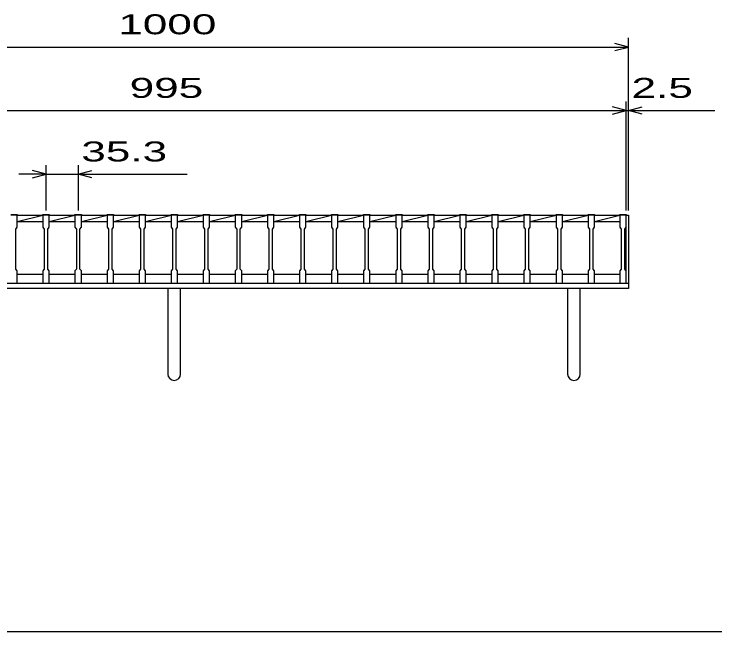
# Model space of a CAD drawing. Units: millimetres, scale not verified. Extents: x -1820 to 1731, y -1282 to 1054.
# Drawn here: x -1098 to -326, y -1146 to -466 of the extents above; entities that cross this region are included whole.
import ezdxf
from ezdxf.enums import TextEntityAlignment as Align

# ---------------------------------------------------------------- set-up
doc = ezdxf.new("R2010")
doc.units = ezdxf.units.MM
doc.header["$LTSCALE"] = 10
for name, color, linetype, lineweight in [('0_2', 150, 'Continuous', 25), ('16', 3, 'Continuous', 25), ('19', 6, 'Continuous', 25), ('22', 4, 'Continuous', 25)]:
    doc.layers.add(name, color=color, linetype=linetype, lineweight=lineweight)
doc.styles.add('ベクトル', font='')
doc.styles.get('ベクトル').set_extended_font_data('ベクトル')

msp = doc.modelspace()

# ---------------------------------------------------------------- linework, layer by layer
at = {"layer": '0_2'}
msp.add_line((1731, -1146.5), (-1729, -1146.5), dxfattribs=at)
at = {"layer": '16'}
for p, q in [((-1101.3, -686.8), (-1094.3, -686.8)), ((-1094.3, -687.5), (-1101.3, -687.5)), ((-1094.3, -686.8), (-1094.3, -687.5)), ((-1094.3, -701), (-1094.3, -687.5)), ((-1094.3, -687.5), (-1066, -687.5)), ((-1094.3, -694.5), (-1066, -687.5)), ((-1066, -687.5), (-1066, -686.8)), ((-1066, -686.8), (-1059, -686.8)), ((-1066, -687.5), (-1066, -701)), ((-1059, -687.5), (-1066, -687.5)), ((-1059, -686.8), (-1059, -687.5)), ((-1059, -701), (-1059, -687.5)), ((-1059, -687.5), (-1030.7, -687.5)), ((-1059, -694.5), (-1030.7, -687.5)), ((-1030.7, -687.5), (-1030.7, -686.8)), ((-1030.7, -686.8), (-1023.7, -686.8)), ((-1030.7, -687.5), (-1030.7, -701)), ((-1023.7, -687.5), (-1030.7, -687.5)), ((-1023.7, -686.8), (-1023.7, -687.5)), ((-1023.7, -701), (-1023.7, -687.5)), ((-1023.7, -687.5), (-995.4, -687.5)), ((-1023.7, -694.5), (-995.4, -687.5)), ((-995.4, -687.5), (-995.4, -686.8)), ((-995.4, -686.8), (-988.4, -686.8)), ((-995.4, -687.5), (-995.4, -701)), ((-988.4, -687.5), (-995.4, -687.5)), ((-988.4, -686.8), (-988.4, -687.5)), ((-988.4, -701), (-988.4, -687.5)), ((-988.4, -687.5), (-960.1, -687.5)), ((-988.4, -694.5), (-960.1, -687.5)), ((-960.1, -687.5), (-960.1, -686.8)), ((-960.1, -686.8), (-953.1, -686.8)), ((-960.1, -687.5), (-960.1, -701)), ((-953.1, -687.5), (-960.1, -687.5)), ((-953.1, -686.8), (-953.1, -687.5)), ((-953.1, -701), (-953.1, -687.5)), ((-953.1, -687.5), (-924.8, -687.5)), ((-953.1, -694.5), (-924.8, -687.5)), ((-924.8, -687.5), (-924.8, -686.8)), ((-924.8, -686.8), (-917.8, -686.8)), ((-924.8, -687.5), (-924.8, -701)), ((-917.8, -687.5), (-924.8, -687.5)), ((-917.8, -686.8), (-917.8, -687.5)), ((-917.8, -701), (-917.8, -687.5)), ((-917.8, -687.5), (-889.5, -687.5)), ((-917.8, -694.5), (-889.5, -687.5)), ((-889.5, -687.5), (-889.5, -686.8)), ((-889.5, -686.8), (-882.5, -686.8)), ((-889.5, -687.5), (-889.5, -701)), ((-882.5, -687.5), (-889.5, -687.5)), ((-882.5, -686.8), (-882.5, -687.5)), ((-882.5, -701), (-882.5, -687.5)), ((-882.5, -687.5), (-854.2, -687.5)), ((-882.5, -694.5), (-854.2, -687.5)), ((-854.2, -687.5), (-854.2, -686.8)), ((-854.2, -686.8), (-847.2, -686.8)), ((-854.2, -687.5), (-854.2, -701)), ((-847.2, -687.5), (-854.2, -687.5)), ((-847.2, -686.8), (-847.2, -687.5)), ((-847.2, -701), (-847.2, -687.5)), ((-847.2, -687.5), (-818.9, -687.5)), ((-847.2, -694.5), (-818.9, -687.5)), ((-818.9, -687.5), (-818.9, -686.8)), ((-818.9, -686.8), (-811.9, -686.8)), ((-818.9, -687.5), (-818.9, -701)), ((-811.9, -687.5), (-818.9, -687.5)), ((-811.9, -686.8), (-811.9, -687.5)), ((-811.9, -701), (-811.9, -687.5)), ((-811.9, -687.5), (-783.6, -687.5)), ((-811.9, -694.5), (-783.6, -687.5)), ((-783.6, -687.5), (-783.6, -686.8)), ((-783.6, -686.8), (-776.6, -686.8)), ((-783.6, -687.5), (-783.6, -701)), ((-776.6, -687.5), (-783.6, -687.5)), ((-776.6, -686.8), (-776.6, -687.5)), ((-776.6, -701), (-776.6, -687.5)), ((-776.6, -687.5), (-748.3, -687.5)), ((-776.6, -694.5), (-748.3, -687.5)), ((-748.3, -687.5), (-748.3, -686.8)), ((-748.3, -686.8), (-741.3, -686.8)), ((-748.3, -687.5), (-748.3, -701)), ((-741.3, -687.5), (-748.3, -687.5)), ((-741.3, -686.8), (-741.3, -687.5)), ((-741.3, -701), (-741.3, -687.5)), ((-741.3, -687.5), (-713, -687.5)), ((-741.3, -694.5), (-713, -687.5)), ((-713, -687.5), (-713, -686.8)), ((-713, -686.8), (-706, -686.8)), ((-713, -687.5), (-713, -701)), ((-706, -687.5), (-713, -687.5)), ((-706, -686.8), (-706, -687.5)), ((-706, -701), (-706, -687.5)), ((-706, -687.5), (-677.7, -687.5)), ((-706, -694.5), (-677.7, -687.5)), ((-677.7, -687.5), (-677.7, -686.8)), ((-677.7, -686.8), (-670.7, -686.8)), ((-677.7, -687.5), (-677.7, -701)), ((-670.7, -687.5), (-677.7, -687.5)), ((-670.7, -686.8), (-670.7, -687.5)), ((-670.7, -701), (-670.7, -687.5)), ((-670.7, -687.5), (-642.4, -687.5)), ((-670.7, -694.5), (-642.4, -687.5)), ((-642.4, -687.5), (-642.4, -686.8)), ((-642.4, -686.8), (-635.4, -686.8)), ((-642.4, -687.5), (-642.4, -701)), ((-635.4, -687.5), (-642.4, -687.5)), ((-635.4, -686.8), (-635.4, -687.5)), ((-635.4, -701), (-635.4, -687.5)), ((-635.4, -687.5), (-607.1, -687.5)), ((-635.4, -694.5), (-607.1, -687.5)), ((-607.1, -687.5), (-607.1, -686.8)), ((-607.1, -686.8), (-600.1, -686.8)), ((-607.1, -687.5), (-607.1, -701)), ((-600.1, -687.5), (-607.1, -687.5)), ((-600.1, -686.8), (-600.1, -687.5)), ((-600.1, -701), (-600.1, -687.5)), ((-600.1, -687.5), (-571.8, -687.5)), ((-600.1, -694.5), (-571.8, -687.5)), ((-571.8, -687.5), (-571.8, -686.8)), ((-571.8, -686.8), (-564.8, -686.8)), ((-571.8, -687.5), (-571.8, -701)), ((-564.8, -687.5), (-571.8, -687.5)), ((-564.8, -686.8), (-564.8, -687.5)), ((-564.8, -701), (-564.8, -687.5)), ((-564.8, -687.5), (-536.5, -687.5)), ((-564.8, -694.5), (-536.5, -687.5)), ((-536.5, -687.5), (-536.5, -686.8)), ((-536.5, -686.8), (-529.5, -686.8)), ((-536.5, -687.5), (-536.5, -701)), ((-529.5, -687.5), (-536.5, -687.5)), ((-529.5, -686.8), (-529.5, -687.5)), ((-529.5, -701), (-529.5, -687.5)), ((-529.5, -687.5), (-501.2, -687.5)), ((-529.5, -694.5), (-501.2, -687.5)), ((-501.2, -687.5), (-501.2, -686.8)), ((-501.2, -686.8), (-494.2, -686.8)), ((-501.2, -687.5), (-501.2, -701)), ((-494.2, -687.5), (-501.2, -687.5)), ((-494.2, -686.8), (-494.2, -687.5)), ((-494.2, -701), (-494.2, -687.5)), ((-494.2, -687.5), (-465.9, -687.5)), ((-494.2, -694.5), (-465.9, -687.5)), ((-465.9, -687.5), (-465.9, -686.8)), ((-465.9, -686.8), (-458.9, -686.8)), ((-465.9, -687.5), (-465.9, -701)), ((-458.9, -687.5), (-465.9, -687.5)), ((-458.9, -686.8), (-458.9, -687.5)), ((-458.9, -701), (-458.9, -687.5)), ((-458.9, -687.5), (-431, -687.5)), ((-458.9, -694.5), (-431, -687.6)), ((-431, -687.5), (-431, -686.8)), ((-431, -686.8), (-424, -686.8)), ((-431, -687.5), (-431, -701)), ((-424, -687.5), (-431, -687.5)), ((-424, -686.8), (-424, -687.5)), ((-424, -701), (-424, -687.5)), ((-424, -752.5), (-424, -687.5)), ((-1095.8, -703), (-1094.3, -701)), ((-1094.3, -694.5), (-1066, -694.5)), ((-1066, -701), (-1064.5, -703)), ((-1060.5, -703), (-1059, -701)), ((-1059, -694.5), (-1030.7, -694.5)), ((-1030.7, -701), (-1029.2, -703)), ((-1025.2, -703), (-1023.7, -701)), ((-1023.7, -694.5), (-995.4, -694.5)), ((-995.4, -701), (-993.9, -703)), ((-989.9, -703), (-988.4, -701)), ((-988.4, -694.5), (-960.1, -694.5)), ((-960.1, -701), (-958.6, -703)), ((-954.6, -703), (-953.1, -701)), ((-953.1, -694.5), (-924.8, -694.5)), ((-924.8, -701), (-923.3, -703)), ((-919.3, -703), (-917.8, -701)), ((-917.8, -694.5), (-889.5, -694.5)), ((-889.5, -701), (-888, -703)), ((-884, -703), (-882.5, -701)), ((-882.5, -694.5), (-854.2, -694.5)), ((-854.2, -701), (-852.7, -703)), ((-848.7, -703), (-847.2, -701)), ((-847.2, -694.5), (-818.9, -694.5)), ((-818.9, -701), (-817.4, -703)), ((-813.4, -703), (-811.9, -701)), ((-811.9, -694.5), (-783.6, -694.5)), ((-783.6, -701), (-782.1, -703)), ((-778.1, -703), (-776.6, -701)), ((-776.6, -694.5), (-748.3, -694.5)), ((-748.3, -701), (-746.8, -703)), ((-742.8, -703), (-741.3, -701)), ((-741.3, -694.5), (-713, -694.5)), ((-713, -701), (-711.5, -703)), ((-707.5, -703), (-706, -701)), ((-706, -694.5), (-677.7, -694.5)), ((-677.7, -701), (-676.2, -703)), ((-672.2, -703), (-670.7, -701)), ((-670.7, -694.5), (-642.4, -694.5)), ((-642.4, -701), (-640.9, -703)), ((-636.9, -703), (-635.4, -701)), ((-635.4, -694.5), (-607.1, -694.5)), ((-607.1, -701), (-605.6, -703)), ((-601.6, -703), (-600.1, -701)), ((-600.1, -694.5), (-571.8, -694.5)), ((-571.8, -701), (-570.3, -703)), ((-566.3, -703), (-564.8, -701)), ((-564.8, -694.5), (-536.5, -694.5)), ((-536.5, -701), (-535, -703)), ((-531, -703), (-529.5, -701)), ((-529.5, -694.5), (-501.2, -694.5)), ((-501.2, -701), (-499.7, -703)), ((-495.7, -703), (-494.2, -701)), ((-494.2, -694.5), (-465.9, -694.5)), ((-465.9, -701), (-464.4, -703)), ((-460.4, -703), (-458.9, -701)), ((-458.9, -694.5), (-431, -694.5)), ((-431, -701), (-429.5, -703)), ((-425.5, -703), (-424, -701)), ((-1095.8, -747), (-1095.8, -703)), ((-1064.5, -703), (-1064.5, -747)), ((-1060.5, -747), (-1060.5, -703)), ((-1029.2, -703), (-1029.2, -747)), ((-1025.2, -747), (-1025.2, -703)), ((-993.9, -703), (-993.9, -747)), ((-989.9, -747), (-989.9, -703)), ((-958.6, -703), (-958.6, -747)), ((-954.6, -747), (-954.6, -703)), ((-923.3, -703), (-923.3, -747)), ((-919.3, -747), (-919.3, -703)), ((-888, -703), (-888, -747)), ((-884, -747), (-884, -703)), ((-852.7, -703), (-852.7, -747)), ((-848.7, -747), (-848.7, -703)), ((-817.4, -703), (-817.4, -747)), ((-813.4, -747), (-813.4, -703)), ((-782.1, -703), (-782.1, -747)), ((-778.1, -747), (-778.1, -703)), ((-746.8, -703), (-746.8, -747)), ((-742.8, -747), (-742.8, -703)), ((-711.5, -703), (-711.5, -747)), ((-707.5, -747), (-707.5, -703)), ((-676.2, -703), (-676.2, -747)), ((-672.2, -747), (-672.2, -703)), ((-640.9, -703), (-640.9, -747)), ((-636.9, -747), (-636.9, -703)), ((-605.6, -703), (-605.6, -747)), ((-601.6, -747), (-601.6, -703)), ((-570.3, -703), (-570.3, -747)), ((-566.3, -747), (-566.3, -703)), ((-535, -703), (-535, -747)), ((-531, -747), (-531, -703)), ((-499.7, -703), (-499.7, -747)), ((-495.7, -747), (-495.7, -703)), ((-464.4, -703), (-464.4, -747)), ((-460.4, -747), (-460.4, -703)), ((-429.5, -703), (-429.5, -747)), ((-425.5, -747), (-425.5, -703)), ((-1094.3, -749), (-1095.8, -747)), ((-1064.5, -747), (-1066, -749)), ((-1059, -749), (-1060.5, -747)), ((-1029.2, -747), (-1030.7, -749)), ((-1023.7, -749), (-1025.2, -747)), ((-993.9, -747), (-995.4, -749)), ((-988.4, -749), (-989.9, -747)), ((-958.6, -747), (-960.1, -749)), ((-953.1, -749), (-954.6, -747)), ((-923.3, -747), (-924.8, -749)), ((-917.8, -749), (-919.3, -747)), ((-888, -747), (-889.5, -749)), ((-882.5, -749), (-884, -747)), ((-852.7, -747), (-854.2, -749)), ((-847.2, -749), (-848.7, -747)), ((-817.4, -747), (-818.9, -749)), ((-811.9, -749), (-813.4, -747)), ((-782.1, -747), (-783.6, -749)), ((-776.6, -749), (-778.1, -747)), ((-746.8, -747), (-748.3, -749)), ((-741.3, -749), (-742.8, -747)), ((-711.5, -747), (-713, -749)), ((-706, -749), (-707.5, -747)), ((-676.2, -747), (-677.7, -749)), ((-670.7, -749), (-672.2, -747)), ((-640.9, -747), (-642.4, -749)), ((-635.4, -749), (-636.9, -747)), ((-605.6, -747), (-607.1, -749)), ((-600.1, -749), (-601.6, -747)), ((-570.3, -747), (-571.8, -749)), ((-564.8, -749), (-566.3, -747)), ((-535, -747), (-536.5, -749)), ((-529.5, -749), (-531, -747)), ((-499.7, -747), (-501.2, -749)), ((-494.2, -749), (-495.7, -747)), ((-464.4, -747), (-465.9, -749)), ((-458.9, -749), (-460.4, -747)), ((-429.5, -747), (-431, -749)), ((-424, -749), (-425.5, -747)), ((-1094.3, -762.5), (-1094.3, -749)), ((-1094.3, -752.5), (-1066, -752.5)), ((-1066, -749), (-1066, -762.5)), ((-1059, -762.5), (-1059, -749)), ((-1059, -752.5), (-1030.7, -752.5)), ((-1030.7, -749), (-1030.7, -762.5)), ((-1023.7, -762.5), (-1023.7, -749)), ((-1023.7, -752.5), (-995.4, -752.5)), ((-995.4, -749), (-995.4, -762.5)), ((-988.4, -762.5), (-988.4, -749)), ((-988.4, -752.5), (-960.1, -752.5)), ((-960.1, -749), (-960.1, -762.5)), ((-953.1, -762.5), (-953.1, -749)), ((-953.1, -752.5), (-924.8, -752.5)), ((-924.8, -749), (-924.8, -762.5)), ((-917.8, -762.5), (-917.8, -749)), ((-917.8, -752.5), (-889.5, -752.5)), ((-889.5, -749), (-889.5, -762.5)), ((-882.5, -762.5), (-882.5, -749)), ((-882.5, -752.5), (-854.2, -752.5)), ((-854.2, -749), (-854.2, -762.5)), ((-847.2, -762.5), (-847.2, -749)), ((-847.2, -752.5), (-818.9, -752.5)), ((-818.9, -749), (-818.9, -762.5)), ((-811.9, -762.5), (-811.9, -749)), ((-811.9, -752.5), (-783.6, -752.5)), ((-783.6, -749), (-783.6, -762.5)), ((-776.6, -762.5), (-776.6, -749)), ((-776.6, -752.5), (-748.3, -752.5)), ((-748.3, -749), (-748.3, -762.5)), ((-741.3, -762.5), (-741.3, -749)), ((-741.3, -752.5), (-713, -752.5)), ((-713, -749), (-713, -762.5)), ((-706, -762.5), (-706, -749)), ((-706, -752.5), (-677.7, -752.5)), ((-677.7, -749), (-677.7, -762.5)), ((-670.7, -762.5), (-670.7, -749)), ((-670.7, -752.5), (-642.4, -752.5)), ((-642.4, -749), (-642.4, -762.5)), ((-635.4, -762.5), (-635.4, -749)), ((-635.4, -752.5), (-607.1, -752.5)), ((-607.1, -749), (-607.1, -762.5)), ((-600.1, -762.5), (-600.1, -749)), ((-600.1, -752.5), (-571.8, -752.5)), ((-571.8, -749), (-571.8, -762.5)), ((-564.8, -762.5), (-564.8, -749)), ((-564.8, -752.5), (-536.5, -752.5)), ((-536.5, -749), (-536.5, -762.5)), ((-529.5, -762.5), (-529.5, -749)), ((-529.5, -752.5), (-501.2, -752.5)), ((-501.2, -749), (-501.2, -762.5)), ((-494.2, -762.5), (-494.2, -749)), ((-494.2, -752.5), (-465.9, -752.5)), ((-465.9, -749), (-465.9, -762.5)), ((-458.9, -762.5), (-458.9, -749)), ((-458.9, -752.5), (-431, -752.5)), ((-431, -749), (-431, -762.5)), ((-424, -762.5), (-424, -749)), ((-1101.3, -762.5), (-1094.3, -762.5)), ((-1066, -762.5), (-1059, -762.5)), ((-1030.7, -762.5), (-1023.7, -762.5)), ((-995.4, -762.5), (-988.4, -762.5)), ((-960.1, -762.5), (-953.1, -762.5)), ((-924.8, -762.5), (-917.8, -762.5)), ((-889.5, -762.5), (-882.5, -762.5)), ((-854.2, -762.5), (-847.2, -762.5)), ((-818.9, -762.5), (-811.9, -762.5)), ((-783.6, -762.5), (-776.6, -762.5)), ((-748.3, -762.5), (-741.3, -762.5)), ((-713, -762.5), (-706, -762.5)), ((-677.7, -762.5), (-670.7, -762.5)), ((-642.4, -762.5), (-635.4, -762.5)), ((-607.1, -762.5), (-600.1, -762.5)), ((-571.8, -762.5), (-564.8, -762.5)), ((-536.5, -762.5), (-529.5, -762.5)), ((-501.2, -762.5), (-494.2, -762.5)), ((-465.9, -762.5), (-458.9, -762.5)), ((-431, -762.5), (-424, -762.5))]:
    msp.add_line(p, q, dxfattribs=at)
at = {"layer": '19'}
for p, q in [((-424, -687.5), (-421.5, -687.5)), ((-421.5, -687.5), (-421.5, -762.5)), ((-1421.5, -762.5), (-421.5, -762.5)), ((-421.5, -762.5), (-421.5, -768.5)), ((-421.5, -768.5), (-1421.5, -768.5)), ((-928.5, -768.5), (-928.5, -862.5)), ((-914.5, -862.5), (-914.5, -768.5)), ((-488.5, -768.5), (-488.5, -862.5)), ((-474.5, -862.5), (-474.5, -768.5))]:
    msp.add_line(p, q, dxfattribs=at)
for centre in [(-921.5, -862.5), (-481.5, -862.5)]:
    msp.add_arc(centre, 7, 180, 0, dxfattribs=at)
at = {"layer": '22'}
for p, q in [((-421.5, -682.5), (-421.5, -492.5)), ((-421.5, -502.5), (-436.5, -498.5)), ((-1421.5, -502.5), (-421.5, -502.5)), ((-436.5, -506.5), (-421.5, -502.5)), ((-424, -682.5), (-424, -562.5)), ((-421.5, -682.5), (-421.5, -562.5)), ((-424, -572.5), (-439, -568.5)), ((-421.5, -572.5), (-406.5, -568.5)), ((-1419, -572.5), (-424, -572.5)), ((-439, -576.5), (-424, -572.5)), ((-424, -572.5), (-421.5, -572.5)), ((-406.5, -576.5), (-421.5, -572.5)), ((-421.5, -572.5), (-326.5, -572.5)), ((-1062.5, -682.5), (-1062.5, -632.5)), ((-1027.2, -632.5), (-1027.2, -682.5)), ((-1062.5, -642.5), (-1077.5, -638.5)), ((-1027.2, -642.5), (-1012.2, -638.5)), ((-1062.5, -642.5), (-1092.5, -642.5)), ((-1077.5, -646.5), (-1062.5, -642.5)), ((-1062.5, -642.5), (-1027.2, -642.5)), ((-1012.2, -646.5), (-1027.2, -642.5)), ((-1027.2, -642.5), (-907.2, -642.5))]:
    msp.add_line(p, q, dxfattribs=at)

# ---------------------------------------------------------------- texts
at = {"layer": '22', "color": 2, "style": 'ベクトル', "width": 1.65}
for s, p in [(' 1000 ', (-996.5, -477.5)), (' 995 ', (-984, -547.5)), (' 2.5 ', (-431.5, -547.5)), (' 35.3 ', (-1037.2, -617.5))]:
    msp.add_text(s, height=21.99, dxfattribs=at).set_placement(p, align=Align.MIDDLE_LEFT)

doc.saveas('drawing.dxf')
